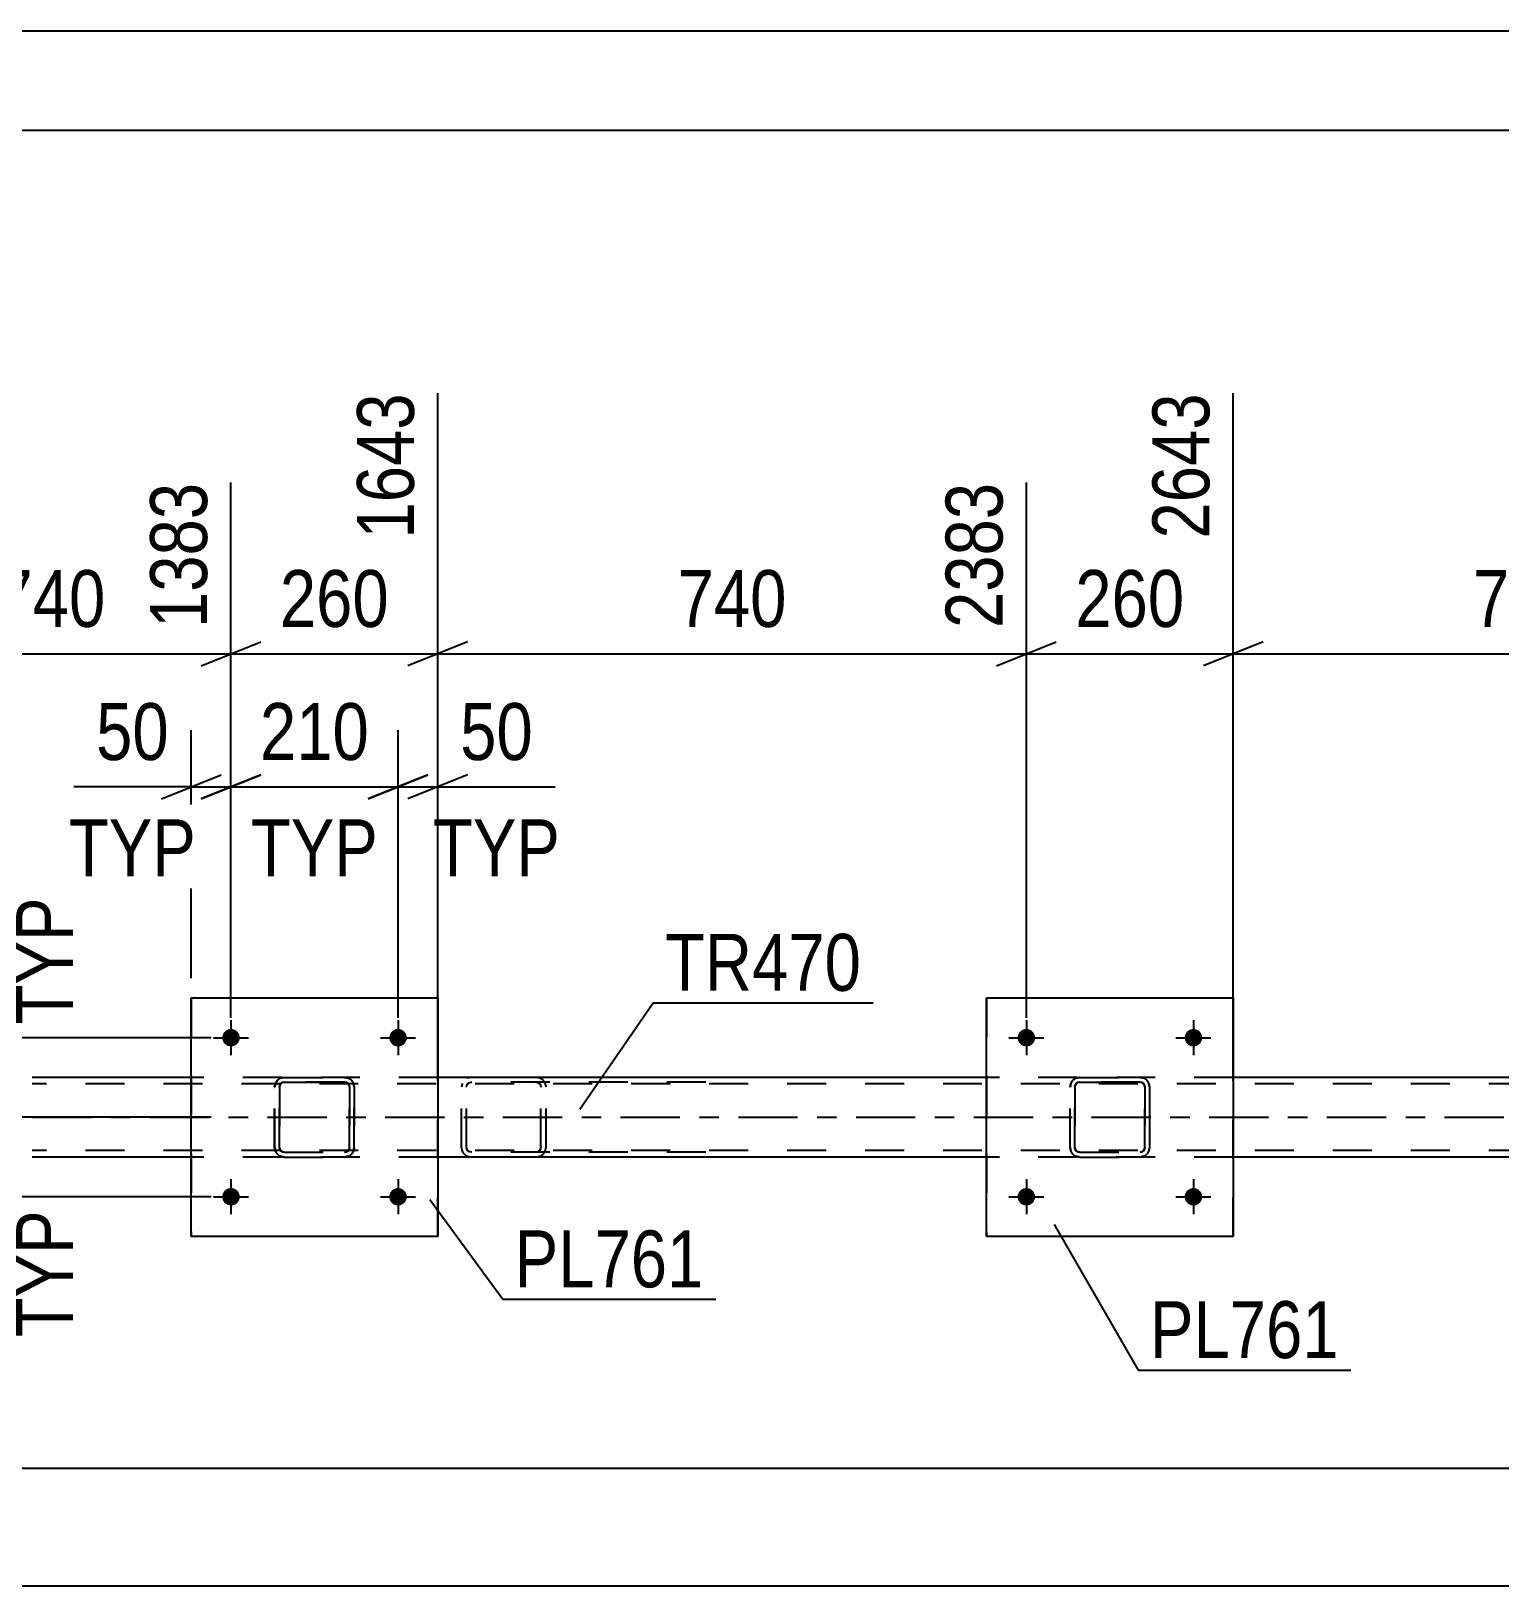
# Model space of a CAD drawing. Header units: millimetres. Extents: x 0 to 841, y 0 to 594.
# Drawn here: x 89.2 to 163.1, y 515.8 to 594 of the extents above; entities that cross this region are included whole.
import ezdxf

# ---------------------------------------------------------------- set-up
doc = ezdxf.new("R2010")
doc.units = ezdxf.units.MM
doc.linetypes.add('DXK_LINE_DOT2', pattern=[3.9198, 1.9599, -1.9599])
doc.linetypes.add('DXK_LINE_DOT3', pattern=[5.9187, 2.979, -0.9799, 0.9799, -0.9799])
doc.styles.add('Arial Narrow', font='ARIALN.TTF', dxfattribs={"height": 0.2})

# ---------------------------------------------------------------- blocks, each defined once
blk = doc.blocks.new('Unknown-318891418-1113')
at = {"color": 5, "linetype": 'Continuous'}
for p, q in [((841, 594), (0, 594)), ((836, 589), (5, 589))]:
    blk.add_line(p, q, dxfattribs=at)
blk = doc.blocks.new('Part-318891418-6309 - 6237')
at = {"color": 2, "linetype": 'Continuous'}
for p, q in [((97.29, 533.37), (97.29, 545.37)), ((97.29, 545.37), (97.29, 545.37)), ((97.29, 545.37), (109.69, 545.37)), ((109.69, 545.37), (109.69, 533.37)), ((97.29, 533.37), (97.29, 533.37)), ((109.69, 533.37), (97.29, 533.37))]:
    blk.add_line(p, q, dxfattribs=at)
at = {"color": 7, "linetype": 'DXK_LINE_DOT2'}
for p, q in [((97.29, 545.37), (97.29, 533.37)), ((97.29, 545.37), (97.29, 545.37)), ((109.69, 533.37), (109.69, 545.37)), ((97.29, 533.37), (97.29, 533.37))]:
    blk.add_line(p, q, dxfattribs=at)
blk = doc.blocks.new('Part-318891418-6310 - 6237')
at = {"color": 7, "linetype": 'DXK_LINE_DOT2'}
for p, q in [((101.781, 541.335), (101.965, 541.371)), ((101.97, 541.37), (101.786, 541.334)), ((101.97, 541.37), (101.965, 541.371)), ((101.965, 541.371), (105.005, 541.371)), ((101.97, 541.37), (105.01, 541.37)), ((105.005, 541.371), (105.01, 541.37)), ((105.005, 541.371), (105.189, 541.335)), ((105.193, 541.334), (105.01, 541.37)), ((101.485, 540.891), (101.522, 541.075)), ((101.485, 540.891), (101.49, 540.89)), ((101.485, 537.851), (101.485, 540.891)), ((101.526, 541.074), (101.49, 540.89)), ((101.49, 537.85), (101.49, 540.89)), ((101.743, 540.983), (101.725, 540.891)), ((101.73, 540.89), (101.725, 540.891)), ((101.725, 540.891), (101.725, 537.851)), ((101.73, 540.89), (101.748, 540.982)), ((101.73, 537.85), (101.73, 540.89)), ((101.795, 541.061), (101.743, 540.983)), ((101.748, 540.982), (101.8, 541.06)), ((101.873, 541.113), (101.795, 541.061)), ((101.8, 541.06), (101.878, 541.112)), ((101.965, 541.131), (101.873, 541.113)), ((101.878, 541.112), (101.97, 541.13)), ((101.965, 541.131), (101.97, 541.13)), ((105.005, 541.131), (101.965, 541.131)), ((101.97, 541.13), (105.01, 541.13)), ((105.01, 541.13), (105.005, 541.131)), ((105.097, 541.113), (105.005, 541.131)), ((105.01, 541.13), (105.102, 541.112)), ((105.097, 541.113), (105.102, 541.112)), ((105.175, 541.061), (105.097, 541.113)), ((105.102, 541.112), (105.179, 541.06)), ((105.227, 540.983), (105.175, 541.061)), ((105.179, 541.06), (105.232, 540.982)), ((105.245, 540.891), (105.227, 540.983)), ((105.232, 540.982), (105.25, 540.89)), ((105.25, 540.89), (105.245, 540.891)), ((105.245, 540.891), (105.245, 537.851)), ((105.25, 537.85), (105.25, 540.89)), ((105.449, 541.075), (105.485, 540.891)), ((105.49, 540.89), (105.453, 541.074)), ((105.49, 540.89), (105.485, 540.891)), ((105.485, 540.891), (105.485, 537.851)), ((105.49, 537.85), (105.49, 540.89)), ((101.49, 537.85), (101.485, 537.851)), ((101.522, 537.668), (101.485, 537.851)), ((101.49, 537.85), (101.526, 537.667)), ((101.725, 537.851), (101.73, 537.85)), ((101.725, 537.851), (101.743, 537.76)), ((101.748, 537.759), (101.73, 537.85)), ((101.743, 537.76), (101.795, 537.682)), ((101.8, 537.681), (101.748, 537.759)), ((101.781, 537.408), (101.786, 537.407)), ((101.965, 537.371), (101.781, 537.408)), ((101.786, 537.407), (101.97, 537.37)), ((101.795, 537.682), (101.873, 537.63)), ((101.878, 537.629), (101.8, 537.681)), ((101.873, 537.63), (101.965, 537.611)), ((101.97, 537.61), (101.878, 537.629)), ((101.97, 537.61), (101.965, 537.611)), ((101.965, 537.611), (105.005, 537.611)), ((101.97, 537.37), (101.965, 537.371)), ((101.965, 537.371), (105.005, 537.371)), ((101.97, 537.61), (105.01, 537.61)), ((101.97, 537.37), (105.01, 537.37)), ((105.005, 537.611), (105.097, 537.63)), ((105.005, 537.611), (105.01, 537.61)), ((105.189, 537.408), (105.005, 537.371)), ((105.005, 537.371), (105.01, 537.37)), ((105.102, 537.629), (105.01, 537.61)), ((105.01, 537.37), (105.193, 537.407)), ((105.097, 537.63), (105.175, 537.682)), ((105.179, 537.681), (105.102, 537.629)), ((105.175, 537.682), (105.227, 537.76)), ((105.232, 537.759), (105.179, 537.681)), ((105.227, 537.76), (105.245, 537.851)), ((105.25, 537.85), (105.232, 537.759)), ((105.245, 537.851), (105.25, 537.85)), ((105.485, 537.851), (105.449, 537.668)), ((105.453, 537.667), (105.49, 537.85)), ((105.485, 537.851), (105.49, 537.85))]:
    blk.add_line(p, q, dxfattribs=at)
at = {"color": 7, "linetype": 'DXK_LINE_DOT3'}
blk.add_line((103.493, 539.37), (103.482, 539.372), dxfattribs=at)
at = {"color": 7, "linetype": 'DXK_LINE_DOT2'}
for centre, start, end in [((101.965, 540.891), 112.5, 157.5), ((101.97, 540.89), 112.5, 157.5), ((105.005, 540.891), 22.5, 67.49999), ((105.01, 540.89), 22.5, 67.49999), ((101.965, 537.851), 202.5, 247.49999), ((101.97, 537.85), 202.5, 247.49999), ((105.005, 537.851), 292.5, 337.5), ((105.01, 537.85), 292.5, 337.5)]:
    blk.add_arc(centre, 0.48, start, end, dxfattribs=at)
blk = doc.blocks.new('Bolt-318891418-6249 - 6237')
at = {"linetype": 'Continuous'}
for points in [[(98.85, 543.371), (98.86, 543.463), (98.888, 543.55), (98.934, 543.63), (98.996, 543.698), (99.07, 543.752), (99.154, 543.79), (99.244, 543.809), (99.336, 543.809), (99.426, 543.79), (99.51, 543.752), (99.584, 543.698), (99.646, 543.63), (99.692, 543.55), (99.72, 543.463), (99.73, 543.371), (99.72, 543.28), (99.692, 543.192), (99.646, 543.113), (99.584, 543.044), (99.51, 542.99), (99.426, 542.953), (99.336, 542.934), (99.244, 542.934), (99.154, 542.953), (99.07, 542.99), (98.996, 543.044), (98.934, 543.113), (98.888, 543.192), (98.86, 543.28)], [(107.25, 543.371), (107.26, 543.463), (107.288, 543.55), (107.334, 543.63), (107.396, 543.698), (107.47, 543.752), (107.554, 543.79), (107.644, 543.809), (107.736, 543.809), (107.826, 543.79), (107.91, 543.752), (107.984, 543.698), (108.046, 543.63), (108.092, 543.55), (108.12, 543.463), (108.13, 543.371), (108.12, 543.28), (108.092, 543.192), (108.046, 543.113), (107.984, 543.044), (107.91, 542.99), (107.826, 542.953), (107.736, 542.934), (107.644, 542.934), (107.554, 542.953), (107.47, 542.99), (107.396, 543.044), (107.334, 543.113), (107.288, 543.192), (107.26, 543.28)]]:
    blk.add_hatch(color=1, dxfattribs=at).paths.add_polyline_path(points)
at = {"color": 1, "linetype": 'Continuous'}
for p, q in [((99.29, 544.251), (99.29, 542.491)), ((107.69, 544.251), (107.69, 542.491)), ((98.41, 543.371), (100.17, 543.371)), ((106.81, 543.371), (108.57, 543.371))]:
    blk.add_line(p, q, dxfattribs=at)
blk = doc.blocks.new('Bolt-318891418-6250 - 6237')
at = {"linetype": 'Continuous'}
for points in [[(98.85, 535.371), (98.86, 535.463), (98.888, 535.55), (98.934, 535.63), (98.996, 535.698), (99.07, 535.752), (99.154, 535.79), (99.244, 535.809), (99.336, 535.809), (99.426, 535.79), (99.51, 535.752), (99.584, 535.698), (99.646, 535.63), (99.692, 535.55), (99.72, 535.463), (99.73, 535.371), (99.72, 535.28), (99.692, 535.192), (99.646, 535.113), (99.584, 535.044), (99.51, 534.99), (99.426, 534.953), (99.336, 534.934), (99.244, 534.934), (99.154, 534.953), (99.07, 534.99), (98.996, 535.044), (98.934, 535.113), (98.888, 535.192), (98.86, 535.28)], [(107.25, 535.371), (107.26, 535.463), (107.288, 535.55), (107.334, 535.63), (107.396, 535.698), (107.47, 535.752), (107.554, 535.79), (107.644, 535.809), (107.736, 535.809), (107.826, 535.79), (107.91, 535.752), (107.984, 535.698), (108.046, 535.63), (108.092, 535.55), (108.12, 535.463), (108.13, 535.371), (108.12, 535.28), (108.092, 535.192), (108.046, 535.113), (107.984, 535.044), (107.91, 534.99), (107.826, 534.953), (107.736, 534.934), (107.644, 534.934), (107.554, 534.953), (107.47, 534.99), (107.396, 535.044), (107.334, 535.113), (107.288, 535.192), (107.26, 535.28)]]:
    blk.add_hatch(color=1, dxfattribs=at).paths.add_polyline_path(points)
at = {"color": 1, "linetype": 'Continuous'}
for p, q in [((99.29, 536.251), (99.29, 534.491)), ((107.69, 536.251), (107.69, 534.491)), ((98.41, 535.371), (100.17, 535.371)), ((106.81, 535.371), (108.57, 535.371))]:
    blk.add_line(p, q, dxfattribs=at)
blk = doc.blocks.new('Part-318891418-6315 - 6237')
at = {"color": 2, "linetype": 'Continuous'}
for p, q in [((137.284, 533.37), (137.284, 545.37)), ((137.284, 545.37), (137.284, 545.37)), ((137.284, 545.37), (149.684, 545.37)), ((149.684, 545.37), (149.684, 533.37)), ((137.284, 533.37), (137.284, 533.37)), ((149.684, 533.37), (137.284, 533.37))]:
    blk.add_line(p, q, dxfattribs=at)
at = {"color": 7, "linetype": 'DXK_LINE_DOT2'}
for p, q in [((137.284, 545.37), (137.284, 533.37)), ((137.284, 545.37), (137.284, 545.37)), ((149.684, 533.37), (149.684, 545.37)), ((137.284, 533.37), (137.284, 533.37))]:
    blk.add_line(p, q, dxfattribs=at)
blk = doc.blocks.new('Bolt-318891418-6251 - 6237')
at = {"linetype": 'Continuous'}
for points in [[(138.844, 543.371), (138.853, 543.463), (138.882, 543.55), (138.928, 543.63), (138.989, 543.698), (139.064, 543.752), (139.148, 543.79), (139.238, 543.809), (139.33, 543.809), (139.42, 543.79), (139.504, 543.752), (139.578, 543.698), (139.64, 543.63), (139.686, 543.55), (139.714, 543.463), (139.724, 543.371), (139.714, 543.28), (139.686, 543.192), (139.64, 543.113), (139.578, 543.044), (139.504, 542.99), (139.42, 542.953), (139.33, 542.934), (139.238, 542.934), (139.148, 542.953), (139.064, 542.99), (138.989, 543.044), (138.928, 543.113), (138.882, 543.192), (138.853, 543.28)], [(147.244, 543.371), (147.253, 543.463), (147.282, 543.55), (147.328, 543.63), (147.389, 543.698), (147.464, 543.752), (147.548, 543.79), (147.638, 543.809), (147.73, 543.809), (147.82, 543.79), (147.904, 543.752), (147.978, 543.698), (148.04, 543.63), (148.086, 543.55), (148.114, 543.463), (148.124, 543.371), (148.114, 543.28), (148.086, 543.192), (148.04, 543.113), (147.978, 543.044), (147.904, 542.99), (147.82, 542.953), (147.73, 542.934), (147.638, 542.934), (147.548, 542.953), (147.464, 542.99), (147.389, 543.044), (147.328, 543.113), (147.282, 543.192), (147.253, 543.28)]]:
    blk.add_hatch(color=1, dxfattribs=at).paths.add_polyline_path(points)
at = {"color": 1, "linetype": 'Continuous'}
for p, q in [((139.284, 544.251), (139.284, 542.491)), ((147.684, 544.251), (147.684, 542.491)), ((138.404, 543.371), (140.164, 543.371)), ((146.804, 543.371), (148.564, 543.371))]:
    blk.add_line(p, q, dxfattribs=at)
blk = doc.blocks.new('Part-318891418-6316 - 6237')
at = {"color": 7, "linetype": 'DXK_LINE_DOT2'}
for p, q in [((141.775, 541.335), (141.959, 541.371)), ((141.964, 541.37), (141.78, 541.334)), ((141.964, 541.37), (141.959, 541.371)), ((141.959, 541.371), (144.999, 541.371)), ((141.964, 541.37), (145.004, 541.37)), ((144.999, 541.371), (145.004, 541.37)), ((144.999, 541.371), (145.183, 541.335)), ((145.187, 541.334), (145.004, 541.37)), ((141.479, 540.891), (141.515, 541.075)), ((141.479, 540.891), (141.484, 540.89)), ((141.479, 537.851), (141.479, 540.891)), ((141.52, 541.074), (141.484, 540.89)), ((141.484, 537.85), (141.484, 540.89)), ((141.737, 540.983), (141.719, 540.891)), ((141.724, 540.89), (141.719, 540.891)), ((141.719, 540.891), (141.719, 537.851)), ((141.724, 540.89), (141.742, 540.982)), ((141.724, 537.85), (141.724, 540.89)), ((141.789, 541.061), (141.737, 540.983)), ((141.742, 540.982), (141.794, 541.06)), ((141.867, 541.113), (141.789, 541.061)), ((141.794, 541.06), (141.872, 541.112)), ((141.959, 541.131), (141.867, 541.113)), ((141.872, 541.112), (141.964, 541.13)), ((141.959, 541.131), (141.964, 541.13)), ((144.999, 541.131), (141.959, 541.131)), ((141.964, 541.13), (145.004, 541.13)), ((145.004, 541.13), (144.999, 541.131)), ((145.091, 541.113), (144.999, 541.131)), ((145.004, 541.13), (145.095, 541.112)), ((145.091, 541.113), (145.095, 541.112)), ((145.169, 541.061), (145.091, 541.113)), ((145.095, 541.112), (145.173, 541.06)), ((145.221, 540.983), (145.169, 541.061)), ((145.173, 541.06), (145.225, 540.982)), ((145.239, 540.891), (145.221, 540.983)), ((145.225, 540.982), (145.244, 540.89)), ((145.244, 540.89), (145.239, 540.891)), ((145.239, 540.891), (145.239, 537.851)), ((145.244, 537.85), (145.244, 540.89)), ((145.442, 541.075), (145.479, 540.891)), ((145.484, 540.89), (145.447, 541.074)), ((145.484, 540.89), (145.479, 540.891)), ((145.479, 540.891), (145.479, 537.851)), ((145.484, 537.85), (145.484, 540.89)), ((141.484, 537.85), (141.479, 537.851)), ((141.515, 537.668), (141.479, 537.851)), ((141.484, 537.85), (141.52, 537.667)), ((141.719, 537.851), (141.724, 537.85)), ((141.719, 537.851), (141.737, 537.76)), ((141.742, 537.759), (141.724, 537.85)), ((141.737, 537.76), (141.789, 537.682)), ((141.794, 537.681), (141.742, 537.759)), ((141.775, 537.408), (141.78, 537.407)), ((141.959, 537.371), (141.775, 537.408)), ((141.78, 537.407), (141.964, 537.37)), ((141.789, 537.682), (141.867, 537.63)), ((141.872, 537.629), (141.794, 537.681)), ((141.867, 537.63), (141.959, 537.611)), ((141.964, 537.61), (141.872, 537.629)), ((141.964, 537.61), (141.959, 537.611)), ((141.959, 537.611), (144.999, 537.611)), ((141.964, 537.37), (141.959, 537.371)), ((141.959, 537.371), (144.999, 537.371)), ((141.964, 537.61), (145.004, 537.61)), ((141.964, 537.37), (145.004, 537.37)), ((144.999, 537.611), (145.091, 537.63)), ((144.999, 537.611), (145.004, 537.61)), ((145.183, 537.408), (144.999, 537.371)), ((144.999, 537.371), (145.004, 537.37)), ((145.095, 537.629), (145.004, 537.61)), ((145.004, 537.37), (145.187, 537.407)), ((145.091, 537.63), (145.169, 537.682)), ((145.173, 537.681), (145.095, 537.629)), ((145.169, 537.682), (145.221, 537.76)), ((145.225, 537.759), (145.173, 537.681)), ((145.221, 537.76), (145.239, 537.851)), ((145.244, 537.85), (145.225, 537.759)), ((145.239, 537.851), (145.244, 537.85)), ((145.479, 537.851), (145.442, 537.668)), ((145.447, 537.667), (145.484, 537.85)), ((145.479, 537.851), (145.484, 537.85))]:
    blk.add_line(p, q, dxfattribs=at)
at = {"color": 7, "linetype": 'DXK_LINE_DOT3'}
blk.add_line((143.487, 539.37), (143.476, 539.372), dxfattribs=at)
at = {"color": 7, "linetype": 'DXK_LINE_DOT2'}
for centre, start, end in [((141.959, 540.891), 112.5, 157.5), ((141.964, 540.89), 112.5, 157.5), ((144.999, 540.891), 22.5, 67.49999), ((145.004, 540.89), 22.5, 67.49999), ((141.959, 537.851), 202.5, 247.49999), ((141.964, 537.85), 202.5, 247.49999), ((144.999, 537.851), 292.5, 337.5), ((145.004, 537.85), 292.5, 337.5)]:
    blk.add_arc(centre, 0.48, start, end, dxfattribs=at)
blk = doc.blocks.new('Bolt-318891418-6252 - 6237')
at = {"linetype": 'Continuous'}
for points in [[(138.844, 535.371), (138.853, 535.463), (138.882, 535.55), (138.928, 535.63), (138.989, 535.698), (139.064, 535.752), (139.148, 535.79), (139.238, 535.809), (139.33, 535.809), (139.42, 535.79), (139.504, 535.752), (139.578, 535.698), (139.64, 535.63), (139.686, 535.55), (139.714, 535.463), (139.724, 535.371), (139.714, 535.28), (139.686, 535.192), (139.64, 535.113), (139.578, 535.044), (139.504, 534.99), (139.42, 534.953), (139.33, 534.934), (139.238, 534.934), (139.148, 534.953), (139.064, 534.99), (138.989, 535.044), (138.928, 535.113), (138.882, 535.192), (138.853, 535.28)], [(147.244, 535.371), (147.253, 535.463), (147.282, 535.55), (147.328, 535.63), (147.389, 535.698), (147.464, 535.752), (147.548, 535.79), (147.638, 535.809), (147.73, 535.809), (147.82, 535.79), (147.904, 535.752), (147.978, 535.698), (148.04, 535.63), (148.086, 535.55), (148.114, 535.463), (148.124, 535.371), (148.114, 535.28), (148.086, 535.192), (148.04, 535.113), (147.978, 535.044), (147.904, 534.99), (147.82, 534.953), (147.73, 534.934), (147.638, 534.934), (147.548, 534.953), (147.464, 534.99), (147.389, 535.044), (147.328, 535.113), (147.282, 535.192), (147.253, 535.28)]]:
    blk.add_hatch(color=1, dxfattribs=at).paths.add_polyline_path(points)
at = {"color": 1, "linetype": 'Continuous'}
for p, q in [((139.284, 536.251), (139.284, 534.491)), ((147.684, 536.251), (147.684, 534.491)), ((138.404, 535.371), (140.164, 535.371)), ((146.804, 535.371), (148.564, 535.371))]:
    blk.add_line(p, q, dxfattribs=at)
blk = doc.blocks.new('Part-318891418-6328 - 6237')
at = {"color": 7, "linetype": 'DXK_LINE_DOT2'}
for p, q in [((111.386, 541.371), (111.19, 541.335)), ((123.162, 541.371), (111.386, 541.371)), ((114.817, 541.335), (114.621, 541.371)), ((110.909, 541.051), (110.875, 540.891)), ((110.875, 537.851), (110.875, 540.891)), ((110.914, 541.075), (110.909, 541.051)), ((111.131, 540.891), (111.15, 540.983)), ((111.131, 537.851), (111.131, 540.891)), ((111.15, 540.983), (111.205, 541.061)), ((111.205, 541.061), (111.288, 541.113)), ((111.288, 541.113), (111.386, 541.131)), ((123.162, 541.131), (111.386, 541.131)), ((114.621, 541.131), (114.719, 541.113)), ((114.719, 541.113), (114.802, 541.061)), ((114.802, 541.061), (114.857, 540.983)), ((114.857, 540.983), (114.876, 540.891)), ((114.876, 537.851), (114.876, 540.891)), ((115.098, 541.051), (115.093, 541.075)), ((115.132, 540.891), (115.098, 541.051)), ((115.132, 537.851), (115.132, 540.891)), ((110.875, 537.851), (110.882, 537.819)), ((110.882, 537.819), (110.904, 537.716)), ((110.904, 537.716), (110.914, 537.668)), ((111.15, 537.76), (111.131, 537.851)), ((111.205, 537.682), (111.15, 537.76)), ((111.19, 537.408), (111.386, 537.371)), ((111.288, 537.63), (111.205, 537.682)), ((111.386, 537.611), (111.288, 537.63)), ((123.162, 537.611), (111.386, 537.611)), ((123.162, 537.371), (111.386, 537.371)), ((114.719, 537.63), (114.621, 537.611)), ((114.621, 537.371), (114.817, 537.408)), ((114.802, 537.682), (114.719, 537.63)), ((114.857, 537.76), (114.802, 537.682)), ((114.876, 537.851), (114.857, 537.76)), ((115.093, 537.668), (115.103, 537.716)), ((115.103, 537.716), (115.125, 537.819)), ((115.125, 537.819), (115.132, 537.851))]:
    blk.add_line(p, q, dxfattribs=at)
for centre, start, end in [((114.641, 540.871), 24.31996, 69.24168), ((111.366, 537.872), 204.31996, 249.24168), ((114.641, 537.872), 290.75832, 335.68004)]:
    blk.add_arc(centre, 0.496, start, end, dxfattribs=at)
blk = doc.blocks.new('Part-318891418-6298 - 6237')
at = {"color": 2, "linetype": 'Continuous'}
for p, q in [((97.29, 541.371), (89.29, 541.371)), ((137.284, 541.371), (109.69, 541.371)), ((177.289, 541.371), (149.684, 541.371)), ((97.29, 537.371), (89.29, 537.371)), ((137.284, 537.371), (109.69, 537.371)), ((177.289, 537.371), (149.684, 537.371))]:
    blk.add_line(p, q, dxfattribs=at)
at = {"color": 7, "linetype": 'DXK_LINE_DOT2'}
for p, q in [((109.69, 541.371), (97.29, 541.371)), ((149.684, 541.371), (137.284, 541.371)), ((764.219, 541.051), (89.29, 541.051)), ((764.219, 537.691), (89.29, 537.691)), ((109.69, 537.371), (97.29, 537.371)), ((149.684, 537.371), (137.284, 537.371))]:
    blk.add_line(p, q, dxfattribs=at)
at = {"color": 7, "linetype": 'DXK_LINE_DOT3'}
blk.add_line((89.29, 539.371), (764.219, 539.371), dxfattribs=at)
blk = doc.blocks.new('StraightDimension-318891418-11635 - 6237')
at = {"color": 7, "linetype": 'Continuous'}
blk.add_line((55.457, 521.721), (709.128, 521.721), dxfattribs=at)
blk = doc.blocks.new('StraightDimension-318891418-6512 - 6237')
at = {"color": 7, "linetype": 'Continuous'}
for p, q in [((86.85, 543.371), (86.85, 551.106)), ((86.85, 543.371), (86.85, 551.106)), ((86.25, 544.871), (87.45, 541.871)), ((98.288, 543.371), (84, 543.371)), ((86.85, 539.37), (86.85, 543.371)), ((87.45, 537.87), (86.25, 540.87)), ((98.288, 539.37), (84, 539.37))]:
    blk.add_line(p, q, dxfattribs=at)
at = {"color": 0}
blk.add_wipeout([(86.1, 550.581), (81.9, 550.581), (81.9, 543.896), (86.1, 543.896)], dxfattribs=at)
at = {"color": 0, "linetype": 'Continuous'}
blk.add_wipeout([(91.95, 551.033), (87.75, 551.033), (87.75, 543.444), (91.95, 543.444)], dxfattribs=at)
at = {"color": 3, "style": 'Arial Narrow'}
blk.add_text('100', height=2.8633, rotation=90.00021, dxfattribs=at).set_placement((85.5, 544.496))
at = {"color": 3, "linetype": 'Continuous', "style": 'Arial Narrow'}
blk.add_text('TYP', height=2.8633, rotation=90.00021, dxfattribs=at).set_placement((91.35, 544.044))
blk = doc.blocks.new('StraightDimension-318891418-6527 - 6237')
at = {"color": 7, "linetype": 'Continuous'}
for p, q in [((86.25, 540.87), (87.45, 537.87)), ((98.288, 539.37), (84, 539.37)), ((86.85, 535.371), (86.85, 539.37)), ((87.45, 533.871), (86.25, 536.871)), ((98.288, 535.371), (84, 535.371)), ((86.85, 535.371), (86.85, 527.637)), ((86.85, 535.371), (86.85, 527.637))]:
    blk.add_line(p, q, dxfattribs=at)
at = {"color": 0, "linetype": 'Continuous'}
blk.add_wipeout([(91.95, 535.299), (87.75, 535.299), (87.75, 527.709), (91.95, 527.709)], dxfattribs=at)
at = {"color": 0}
blk.add_wipeout([(86.1, 534.846), (81.9, 534.846), (81.9, 528.162), (86.1, 528.162)], dxfattribs=at)
at = {"color": 3, "style": 'Arial Narrow'}
blk.add_text('100', height=2.8633, rotation=90.00021, dxfattribs=at).set_placement((85.5, 528.762))
at = {"color": 3, "linetype": 'Continuous', "style": 'Arial Narrow'}
blk.add_text('TYP', height=2.8633, rotation=90.00021, dxfattribs=at).set_placement((91.35, 528.309))
blk = doc.blocks.new('StraightDimension-318891418-6603 - 6237')
at = {"color": 7, "linetype": 'Continuous'}
blk.add_line((55.457, 515.801), (764.219, 515.801), dxfattribs=at)
blk = doc.blocks.new('StraightDimension-318891418-8596 - 6237')
at = {"color": 7, "linetype": 'Continuous'}
for p, q in [((107.69, 544.371), (107.69, 558.839)), ((109.69, 546.37), (109.69, 558.839)), ((106.19, 555.389), (109.19, 556.589)), ((111.19, 556.589), (108.19, 555.389)), ((107.69, 555.989), (109.69, 555.989)), ((109.69, 555.989), (115.596, 555.989)), ((109.69, 555.989), (115.596, 555.989))]:
    blk.add_line(p, q, dxfattribs=at)
at = {"color": 0}
blk.add_wipeout([(115.071, 556.739), (115.071, 560.939), (110.215, 560.939), (110.215, 556.739)], dxfattribs=at)
at = {"color": 0, "linetype": 'Continuous'}
blk.add_wipeout([(116.438, 550.889), (116.438, 555.089), (108.848, 555.089), (108.848, 550.889)], dxfattribs=at)
at = {"color": 3, "style": 'Arial Narrow'}
blk.add_text('50', height=2.8633, dxfattribs=at).set_placement((110.815, 557.339))
at = {"color": 3, "linetype": 'Continuous', "style": 'Arial Narrow'}
blk.add_text('TYP', height=2.8633, dxfattribs=at).set_placement((109.448, 551.489))
blk = doc.blocks.new('StraightDimension-318891418-8597 - 6237')
at = {"color": 7, "linetype": 'Continuous'}
for p, q in [((99.29, 544.371), (99.29, 558.839)), ((107.69, 544.371), (107.69, 558.839)), ((97.79, 555.389), (100.79, 556.589)), ((109.19, 556.589), (106.19, 555.389)), ((99.29, 555.989), (107.69, 555.989))]:
    blk.add_line(p, q, dxfattribs=at)
at = {"color": 0}
blk.add_wipeout([(106.832, 556.739), (106.832, 560.939), (100.147, 560.939), (100.147, 556.739)], dxfattribs=at)
at = {"color": 0, "linetype": 'Continuous'}
blk.add_wipeout([(107.284, 550.889), (107.284, 555.089), (99.695, 555.089), (99.695, 550.889)], dxfattribs=at)
at = {"color": 3, "style": 'Arial Narrow'}
blk.add_text('210', height=2.8633, dxfattribs=at).set_placement((100.747, 557.339))
at = {"color": 3, "linetype": 'Continuous', "style": 'Arial Narrow'}
blk.add_text('TYP', height=2.8633, dxfattribs=at).set_placement((100.295, 551.489))
blk = doc.blocks.new('StraightDimension-318891418-8598 - 6237')
at = {"color": 7, "linetype": 'Continuous'}
for p, q in [((97.29, 546.37), (97.29, 558.839)), ((99.29, 544.371), (99.29, 558.839)), ((95.79, 555.389), (98.79, 556.589)), ((100.79, 556.589), (97.79, 555.389)), ((97.29, 555.989), (91.384, 555.989)), ((97.29, 555.989), (91.384, 555.989)), ((97.29, 555.989), (99.29, 555.989))]:
    blk.add_line(p, q, dxfattribs=at)
at = {"color": 0}
blk.add_wipeout([(96.765, 556.739), (96.765, 560.939), (91.909, 560.939), (91.909, 556.739)], dxfattribs=at)
at = {"color": 0, "linetype": 'Continuous'}
blk.add_wipeout([(98.131, 550.889), (98.131, 555.089), (90.542, 555.089), (90.542, 550.889)], dxfattribs=at)
at = {"color": 3, "style": 'Arial Narrow'}
blk.add_text('50', height=2.8633, dxfattribs=at).set_placement((92.509, 557.339))
at = {"color": 3, "linetype": 'Continuous', "style": 'Arial Narrow'}
blk.add_text('TYP', height=2.8633, dxfattribs=at).set_placement((91.142, 551.489))
blk = doc.blocks.new('StraightDimension-318891418-12368 - 6237')
at = {"color": 7, "linetype": 'Continuous'}
for p, q in [((149.684, 542.371), (149.684, 575.791)), ((179.287, 544.371), (179.287, 571.291)), ((151.184, 563.279), (148.184, 562.079)), ((177.787, 562.079), (180.787, 563.279)), ((149.684, 562.679), (179.287, 562.679))]:
    blk.add_line(p, q, dxfattribs=at)
at = {"color": 0}
blk.add_wipeout([(167.827, 563.429), (167.827, 567.629), (161.143, 567.629), (161.143, 563.429)], dxfattribs=at)
at = {"color": 3, "style": 'Arial Narrow'}
blk.add_text('740', height=2.8633, dxfattribs=at).set_placement((161.743, 564.029))
at = {"color": 0, "linetype": 'Continuous'}
blk.add_wipeout([(178.686, 571.891), (174.486, 571.891), (174.487, 563.379), (178.687, 563.379)], dxfattribs=at)
at = {"color": 3, "linetype": 'Continuous', "style": 'Arial Narrow'}
blk.add_text('3383', height=2.8633, rotation=90.00021, dxfattribs=at).set_placement((178.087, 563.979))
blk = doc.blocks.new('StraightDimension-318891418-12369 - 6237')
at = {"color": 7, "linetype": 'Continuous'}
for p, q in [((149.684, 542.371), (149.684, 575.791)), ((139.287, 544.371), (139.287, 571.291)), ((137.787, 562.079), (140.787, 563.279)), ((151.184, 563.279), (148.184, 562.079)), ((139.287, 562.679), (149.684, 562.679))]:
    blk.add_line(p, q, dxfattribs=at)
at = {"color": 0}
blk.add_wipeout([(147.828, 563.429), (147.828, 567.629), (141.143, 567.629), (141.143, 563.429)], dxfattribs=at)
at = {"color": 3, "style": 'Arial Narrow'}
blk.add_text('260', height=2.8633, dxfattribs=at).set_placement((141.743, 564.029))
at = {"color": 0, "linetype": 'Continuous'}
blk.add_wipeout([(149.084, 576.391), (144.884, 576.391), (144.884, 567.879), (149.084, 567.879)], dxfattribs=at)
at = {"color": 3, "linetype": 'Continuous', "style": 'Arial Narrow'}
blk.add_text('2643', height=2.8633, rotation=90.00021, dxfattribs=at).set_placement((148.484, 568.479))
blk = doc.blocks.new('StraightDimension-318891418-12370 - 6237')
at = {"color": 7, "linetype": 'Continuous'}
for p, q in [((109.69, 542.371), (109.69, 575.791)), ((139.287, 544.371), (139.287, 571.291)), ((111.19, 563.279), (108.19, 562.079)), ((137.787, 562.079), (140.787, 563.279)), ((109.69, 562.679), (139.287, 562.679))]:
    blk.add_line(p, q, dxfattribs=at)
at = {"color": 0}
blk.add_wipeout([(127.831, 563.429), (127.831, 567.629), (121.146, 567.629), (121.146, 563.429)], dxfattribs=at)
at = {"color": 3, "style": 'Arial Narrow'}
blk.add_text('740', height=2.8633, dxfattribs=at).set_placement((121.746, 564.029))
at = {"color": 0, "linetype": 'Continuous'}
blk.add_wipeout([(138.687, 571.891), (134.487, 571.891), (134.487, 563.379), (138.687, 563.379)], dxfattribs=at)
at = {"color": 3, "linetype": 'Continuous', "style": 'Arial Narrow'}
blk.add_text('2383', height=2.8633, rotation=90.00021, dxfattribs=at).set_placement((138.087, 563.979))
blk = doc.blocks.new('StraightDimension-318891418-12371 - 6237')
at = {"color": 7, "linetype": 'Continuous'}
for p, q in [((109.69, 542.371), (109.69, 575.791)), ((99.288, 544.371), (99.288, 571.291)), ((97.788, 562.079), (100.788, 563.279)), ((111.19, 563.279), (108.19, 562.079)), ((99.288, 562.679), (109.69, 562.679))]:
    blk.add_line(p, q, dxfattribs=at)
at = {"color": 0}
blk.add_wipeout([(107.831, 563.429), (107.831, 567.629), (101.147, 567.629), (101.147, 563.429)], dxfattribs=at)
at = {"color": 3, "style": 'Arial Narrow'}
blk.add_text('260', height=2.8633, dxfattribs=at).set_placement((101.747, 564.029))
at = {"color": 0, "linetype": 'Continuous'}
blk.add_wipeout([(109.09, 576.391), (104.89, 576.391), (104.89, 567.879), (109.09, 567.879)], dxfattribs=at)
at = {"color": 3, "linetype": 'Continuous', "style": 'Arial Narrow'}
blk.add_text('1643', height=2.8633, rotation=90.00021, dxfattribs=at).set_placement((108.49, 568.479))
blk = doc.blocks.new('StraightDimension-318891418-12372 - 6237')
at = {"color": 7, "linetype": 'Continuous'}
for p, q in [((81.19, 542.371), (81.19, 573.963)), ((99.288, 544.371), (99.288, 571.291)), ((82.69, 563.279), (79.69, 562.079)), ((97.788, 562.079), (100.788, 563.279)), ((81.19, 562.679), (99.288, 562.679))]:
    blk.add_line(p, q, dxfattribs=at)
at = {"color": 0}
blk.add_wipeout([(93.581, 563.429), (93.581, 567.629), (86.897, 567.629), (86.897, 563.429)], dxfattribs=at)
at = {"color": 3, "style": 'Arial Narrow'}
blk.add_text('740', height=2.8633, dxfattribs=at).set_placement((87.497, 564.029))
at = {"color": 0, "linetype": 'Continuous'}
blk.add_wipeout([(98.688, 571.891), (94.488, 571.891), (94.488, 563.379), (98.688, 563.379)], dxfattribs=at)
at = {"color": 3, "linetype": 'Continuous', "style": 'Arial Narrow'}
blk.add_text('1383', height=2.8633, rotation=90.00021, dxfattribs=at).set_placement((98.088, 563.979))
blk = doc.blocks.new('Mark-318891418-6305 - 6237')
at = {"color": 30, "linetype": 'Continuous'}
for p, q in [((109.293, 535.229), (112.957, 530.215)), ((112.957, 530.215), (123.661, 530.215))]:
    blk.add_line(p, q, dxfattribs=at)
at = {"color": 0}
blk.add_wipeout([(123.061, 530.815), (123.061, 533.815), (113.557, 533.815), (113.557, 530.815)], dxfattribs=at)
blk.add_wipeout([(123.061, 530.815), (123.061, 533.815), (113.557, 533.815), (113.557, 530.815)], dxfattribs=at)
at = {"color": 3, "style": 'Arial Narrow'}
blk.add_text('PL761', height=2.8633, dxfattribs=at).set_placement((113.557, 530.815))
blk = doc.blocks.new('Mark-318891418-6311 - 6237')
at = {"color": 30, "linetype": 'Continuous'}
for p, q in [((140.68, 533.978), (144.9, 526.657)), ((144.9, 526.657), (155.604, 526.657))]:
    blk.add_line(p, q, dxfattribs=at)
at = {"color": 0}
blk.add_wipeout([(155.004, 527.257), (155.004, 530.257), (145.5, 530.257), (145.5, 527.257)], dxfattribs=at)
blk.add_wipeout([(155.004, 527.257), (155.004, 530.257), (145.5, 530.257), (145.5, 527.257)], dxfattribs=at)
at = {"color": 3, "style": 'Arial Narrow'}
blk.add_text('PL761', height=2.8633, dxfattribs=at).set_placement((145.5, 527.257))
blk = doc.blocks.new('Mark-318891418-6294 - 6237')
at = {"color": 30, "linetype": 'Continuous'}
for p, q in [((116.824, 539.772), (120.519, 545.131)), ((120.519, 545.131), (131.584, 545.131))]:
    blk.add_line(p, q, dxfattribs=at)
at = {"color": 0}
blk.add_wipeout([(130.984, 545.731), (130.984, 548.731), (121.119, 548.731), (121.119, 545.731)], dxfattribs=at)
blk.add_wipeout([(130.984, 545.731), (130.984, 548.731), (121.119, 548.731), (121.119, 545.731)], dxfattribs=at)
at = {"color": 3, "style": 'Arial Narrow'}
blk.add_text('TR470', height=2.8633, dxfattribs=at).set_placement((121.119, 545.731))

msp = doc.modelspace()

# ---------------------------------------------------------------- block references
for name in ['Unknown-318891418-1113', 'Part-318891418-6309 - 6237', 'Part-318891418-6315 - 6237', 'Bolt-318891418-6249 - 6237', 'Bolt-318891418-6251 - 6237', 'Part-318891418-6298 - 6237', 'Part-318891418-6310 - 6237', 'Part-318891418-6328 - 6237', 'Part-318891418-6316 - 6237', 'Bolt-318891418-6250 - 6237', 'Bolt-318891418-6252 - 6237']:
    msp.add_blockref(name, (0, 0))

# ---------------------------------------------------------------- next in the draw order: block references
for name in ['StraightDimension-318891418-12368 - 6237', 'StraightDimension-318891418-8596 - 6237', 'StraightDimension-318891418-6512 - 6237', 'StraightDimension-318891418-11635 - 6237']:
    msp.add_blockref(name, (0, 0))

# ---------------------------------------------------------------- next in the draw order: block references
for name in ['StraightDimension-318891418-12369 - 6237', 'StraightDimension-318891418-8597 - 6237', 'StraightDimension-318891418-6527 - 6237']:
    msp.add_blockref(name, (0, 0))

# ---------------------------------------------------------------- next in the draw order: block references
for name in ['StraightDimension-318891418-12370 - 6237', 'StraightDimension-318891418-8598 - 6237', 'StraightDimension-318891418-6603 - 6237']:
    msp.add_blockref(name, (0, 0))

# ---------------------------------------------------------------- next in the draw order: block references
for name in ['StraightDimension-318891418-12371 - 6237', 'Mark-318891418-6294 - 6237', 'Mark-318891418-6305 - 6237', 'Mark-318891418-6311 - 6237']:
    msp.add_blockref(name, (0, 0))

# ---------------------------------------------------------------- next in the draw order: block references
msp.add_blockref('StraightDimension-318891418-12372 - 6237', (0, 0))

doc.saveas('drawing.dxf')
